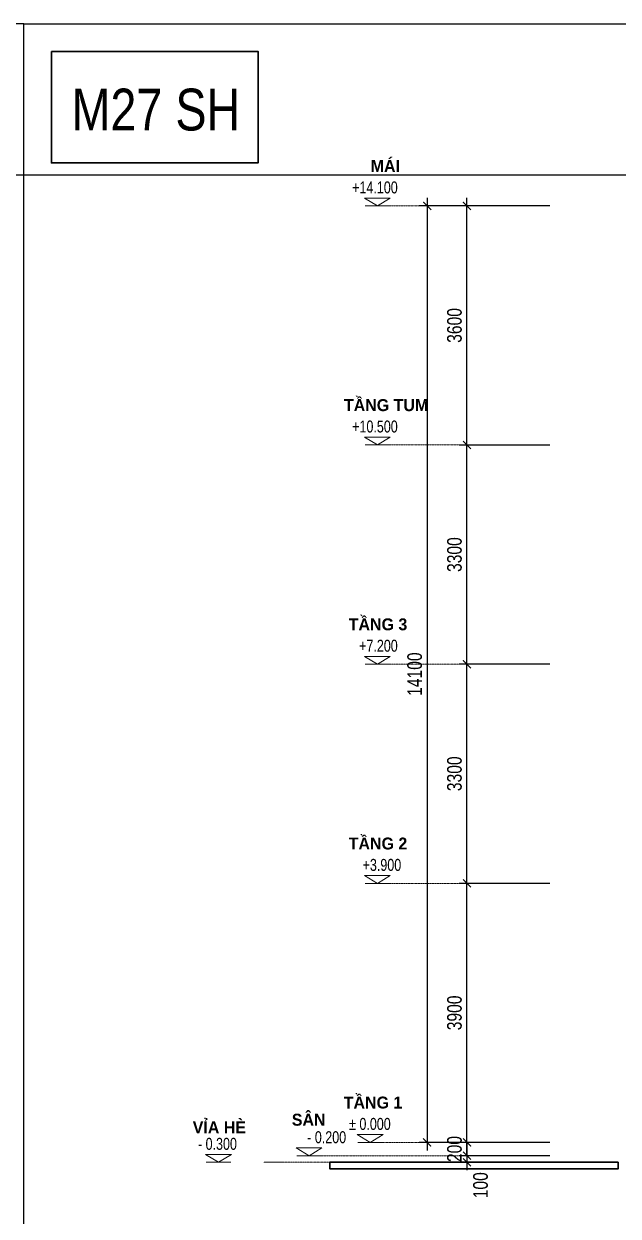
# Model space of a CAD drawing. Header units: millimetres. Extents: x -127141 to 682685, y -1234500 to 49778.
# Drawn here: x 498697 to 507655, y -190676 to -172725 of the extents above; entities that cross this region are included whole.
import ezdxf
from ezdxf.enums import TextEntityAlignment as Align

# ---------------------------------------------------------------- set-up
doc = ezdxf.new("R2010")
doc.units = ezdxf.units.MM
doc.header["$MEASUREMENT"] = 0
doc.linetypes.add('CENTER', pattern=[3, 1.5, -0.5, 0.5, -0.5])
doc.linetypes.add('DASHDOT2', pattern=[0.5, 0.25, -0.125, 0, -0.125])
for name, color, linetype, lineweight in [('-CENTER', 143, 'CENTER', 13), ('-CONCRETE', 1, 'Continuous', 35), ('-DIM', 9, 'Continuous', 13), ('-KH', 143, 'Continuous', 13), ('-LINE1', 7, 'Continuous', 18), ('-TEXT', 7, 'Continuous', 15), ('-WALL', 4, 'Continuous', 35), ('A-NET THAY', 125, 'Continuous', 18)]:
    doc.layers.add(name, color=color, linetype=linetype, lineweight=lineweight)
doc.layers.add('LUOI GIONG', color=160, linetype='Continuous', plot=False)
doc.styles.add('1', font='arial.ttf')
doc.styles.add('AVANH', font='', dxfattribs={"width": 0.8})
doc.styles.add('SVN_AVO', font='')
doc.styles.get('AVANH').set_extended_font_data('.VnAvantH')
doc.styles.get('SVN_AVO').set_extended_font_data('SVN-Avo', bold=True)
doc.dimstyles.new('C_100A3', dxfattribs={"dimscale": 100, "dimtxt": 2.2, "dimasz": 1.2, "dimexe": 1.2, "dimexo": 0, "dimgap": 0.75, "dimtad": 1, "dimdec": 0, "dimzin": 0, "dimdsep": 46, "dimtxsty": 'AVANH', "dimblk": 'ARCHTICK', "dimcen": 0, "dimdle": 1.2, "dimclrd": 256, "dimclre": 256, "dimclrt": 7, "dimadec": 0, "dimazin": 0, "dimtfac": 0.0001, "dimtdec": 0, "dimtix": 1, "dimtmove": 2, "dimatfit": 3, "dimfxl": 1.8, "dimtolj": 1, "dimtzin": 0, "dimarcsym": 0})

# ---------------------------------------------------------------- blocks, each defined once
blk = doc.blocks.new('_ArchTick')
at = {"color": 0, "linetype": 'ByBlock', "const_width": 0.15}
blk.add_lwpolyline([(-0.5, -0.5), (0.5, 0.5)], dxfattribs=at)
blk = doc.blocks.new('*D1606')
at = {"layer": '-DIM', "lineweight": -2, "transparency": 16777216}
for p, q in [((506623, -182366), (505256, -182366)), ((505376, -185786), (505376, -182246)), ((506623, -185666), (505256, -185666))]:
    blk.add_line(p, q, dxfattribs=at)
at = {"layer": 'Defpoints', "color": 0, "transparency": 16777216}
for p in [(505376, -182366), (506623, -182366), (506623, -185666)]:
    blk.add_point(p, dxfattribs=at)
at = {"layer": '-DIM', "lineweight": -2, "transparency": 16777216, "xscale": 119.9999999999999, "yscale": 119.9999999999999, "zscale": 119.9999999999999}
for p, rotation in [((505376, -182366), 90), ((505376, -185666), 270)]:
    blk.add_blockref('_ArchTick', p, dxfattribs=dict(at, rotation=rotation))
at = {"layer": '-DIM', "color": 7, "transparency": 16777216, "insert": (505188, -184016), "char_height": 220, "attachment_point": 5, "rotation": 90, "style": 'AVANH'}
blk.add_mtext('\\A1;3300', dxfattribs=at)
blk = doc.blocks.new('*D1607')
at = {"layer": '-DIM', "lineweight": -2, "transparency": 16777216}
for p, q in [((505376, -189686), (505376, -185546)), ((506623, -185666), (505256, -185666)), ((506623, -189566), (505256, -189566))]:
    blk.add_line(p, q, dxfattribs=at)
at = {"layer": 'Defpoints', "color": 0, "transparency": 16777216}
for p in [(505376, -185666), (506623, -185666), (506623, -189566)]:
    blk.add_point(p, dxfattribs=at)
at = {"layer": '-DIM', "lineweight": -2, "transparency": 16777216, "xscale": 119.9999999999999, "yscale": 119.9999999999999, "zscale": 119.9999999999999}
for p, rotation in [((505376, -185666), 90), ((505376, -189566), 270)]:
    blk.add_blockref('_ArchTick', p, dxfattribs=dict(at, rotation=rotation))
at = {"layer": '-DIM', "color": 7, "transparency": 16777216, "insert": (505188, -187616), "char_height": 220, "attachment_point": 5, "rotation": 90, "style": 'AVANH'}
blk.add_mtext('\\A1;3900', dxfattribs=at)
blk = doc.blocks.new('*D1608')
at = {"layer": '-DIM', "lineweight": -2, "transparency": 16777216}
for p, q in [((505376, -182486), (505376, -178946)), ((506623, -179066), (505256, -179066)), ((506623, -182366), (505256, -182366))]:
    blk.add_line(p, q, dxfattribs=at)
at = {"layer": 'Defpoints', "color": 0, "transparency": 16777216}
for p in [(505376, -179066), (506623, -179066), (506623, -182366)]:
    blk.add_point(p, dxfattribs=at)
at = {"layer": '-DIM', "lineweight": -2, "transparency": 16777216, "xscale": 119.9999999999999, "yscale": 119.9999999999999, "zscale": 119.9999999999999}
for p, rotation in [((505376, -179066), 90), ((505376, -182366), 270)]:
    blk.add_blockref('_ArchTick', p, dxfattribs=dict(at, rotation=rotation))
at = {"layer": '-DIM', "color": 7, "transparency": 16777216, "insert": (505188, -180716), "char_height": 220, "attachment_point": 5, "rotation": 90, "style": 'AVANH'}
blk.add_mtext('\\A1;3300', dxfattribs=at)
blk = doc.blocks.new('*D1609')
at = {"layer": '-DIM', "lineweight": -2, "transparency": 16777216}
for p, q in [((505376, -179186), (505376, -175346)), ((506623, -175466), (505256, -175466)), ((506623, -179066), (505256, -179066))]:
    blk.add_line(p, q, dxfattribs=at)
at = {"layer": 'Defpoints', "color": 0, "transparency": 16777216}
for p in [(505376, -175466), (506623, -175466), (506623, -179066)]:
    blk.add_point(p, dxfattribs=at)
at = {"layer": '-DIM', "lineweight": -2, "transparency": 16777216, "xscale": 119.9999999999999, "yscale": 119.9999999999999, "zscale": 119.9999999999999}
for p, rotation in [((505376, -175466), 90), ((505376, -179066), 270)]:
    blk.add_blockref('_ArchTick', p, dxfattribs=dict(at, rotation=rotation))
at = {"layer": '-DIM', "color": 7, "transparency": 16777216, "insert": (505188, -177266), "char_height": 220, "attachment_point": 5, "rotation": 90, "style": 'AVANH'}
blk.add_mtext('\\A1;3600', dxfattribs=at)
blk = doc.blocks.new('*D1610')
at = {"layer": '-DIM', "lineweight": -2, "transparency": 16777216}
for p, q in [((506623, -189566), (505256, -189566)), ((505376, -189566), (505376, -189446)), ((505376, -189566), (505376, -189766)), ((506623, -189766), (505256, -189766)), ((505376, -189766), (505376, -189886))]:
    blk.add_line(p, q, dxfattribs=at)
at = {"layer": 'Defpoints', "color": 0, "transparency": 16777216}
for p in [(506623, -189566), (505376, -189766), (506623, -189766)]:
    blk.add_point(p, dxfattribs=at)
at = {"layer": '-DIM', "lineweight": -2, "transparency": 16777216, "xscale": 119.9999999999999, "yscale": 119.9999999999999, "zscale": 119.9999999999999}
for p, rotation in [((505376, -189566), 270), ((505376, -189766), 90)]:
    blk.add_blockref('_ArchTick', p, dxfattribs=dict(at, rotation=rotation))
at = {"layer": '-DIM', "color": 7, "transparency": 16777216, "insert": (505188, -189666), "char_height": 220, "attachment_point": 5, "rotation": 90, "style": 'AVANH'}
blk.add_mtext('\\A1;200', dxfattribs=at)
blk = doc.blocks.new('*D1611')
at = {"layer": '-DIM', "lineweight": -2, "transparency": 16777216}
for p, q in [((504776, -175346), (504776, -189686)), ((506623, -175466), (504656, -175466)), ((506623, -189566), (504656, -189566))]:
    blk.add_line(p, q, dxfattribs=at)
at = {"layer": 'Defpoints', "color": 0, "transparency": 16777216}
for p in [(506623, -175466), (504776, -189566), (506623, -189566)]:
    blk.add_point(p, dxfattribs=at)
at = {"layer": '-DIM', "lineweight": -2, "transparency": 16777216, "xscale": 119.9999999999999, "yscale": 119.9999999999999, "zscale": 119.9999999999999}
for p, rotation in [((504776, -175466), 90), ((504776, -189566), 270)]:
    blk.add_blockref('_ArchTick', p, dxfattribs=dict(at, rotation=rotation))
at = {"layer": '-DIM', "color": 7, "transparency": 16777216, "insert": (504588, -182516), "char_height": 220, "attachment_point": 5, "rotation": 90, "style": 'AVANH'}
blk.add_mtext('\\A1;14100', dxfattribs=at)
blk = doc.blocks.new('*D1612')
at = {"layer": '-DIM', "lineweight": -2, "transparency": 16777216}
for p, q in [((505376, -189766), (505376, -189646)), ((506623, -189766), (505256, -189766)), ((506623, -189866), (505256, -189866)), ((505376, -189766), (505376, -189866)), ((505376, -189866), (505376, -189986))]:
    blk.add_line(p, q, dxfattribs=at)
at = {"layer": 'Defpoints', "color": 0, "transparency": 16777216}
for p in [(505376, -189866), (506623, -189766), (506623, -189866)]:
    blk.add_point(p, dxfattribs=at)
at = {"layer": '-DIM', "lineweight": -2, "transparency": 16777216, "xscale": 119.9999999999999, "yscale": 119.9999999999999, "zscale": 119.9999999999999}
for p, rotation in [((505376, -189766), 270), ((505376, -189866), 90)]:
    blk.add_blockref('_ArchTick', p, dxfattribs=dict(at, rotation=rotation))
at = {"layer": '-DIM', "color": 7, "transparency": 16777216, "insert": (505581, -190211), "char_height": 220, "attachment_point": 5, "rotation": 90, "style": 'AVANH'}
blk.add_mtext('\\A1;100', dxfattribs=at)
blk = doc.blocks.new('BB')
at = {"layer": 'A-NET THAY', "color": 2, "true_color": 0xf1eb1f}
blk.add_lwpolyline([(0, 33264), (47040, 33264), (47040, 0), (0, 0)], close=True, dxfattribs=at)
blk = doc.blocks.new('kt1a')
at = {"layer": 'Defpoints', "color": 2}
blk.add_lwpolyline([(0, -22275), (31500, -22275), (31500, 0), (0, 0)], close=True, dxfattribs=at)

msp = doc.modelspace()

# ---------------------------------------------------------------- linework, layer by layer
at = {"layer": '-CENTER', "linetype": 'DASHDOT2', "ltscale": 6}
for p, q in [((506622.8, -175465.7), (503841.5, -175465.6)), ((506622.8, -179065.7), (503841.5, -179065.6)), ((506622.8, -182365.8), (504025.5, -182365.8)), ((506622.8, -185665.8), (504025.5, -185665.8)), ((506622.8, -189565.8), (503916.5, -189565.8)), ((506622.8, -189865.8), (502309.2, -189865.8)), ((506622.8, -189765.8), (502811.4, -189765.8))]:
    msp.add_line(p, q, dxfattribs=at)
at = {"layer": '-CONCRETE'}
msp.add_lwpolyline([(507654.1, -189865.8), (503311, -189865.8), (503311, -189965.8), (507654.1, -189965.8)], close=True, dxfattribs=at)
at = {"layer": '-KH'}
for p, q in [((504209.6, -175465.6), (503841.5, -175465.6)), ((504209.6, -179065.6), (503841.5, -179065.6)), ((504209.6, -182365.8), (503841.5, -182365.8)), ((504209.6, -185665.8), (503841.5, -185665.8)), ((504100.5, -189565.8), (503732.4, -189565.8)), ((501815.8, -189865.8), (501447.7, -189865.8)), ((502612.7, -189865.8), (502375.6, -189865.8)), ((503179.5, -189765.8), (502811.4, -189765.8))]:
    msp.add_line(p, q, dxfattribs=at)
for points in [[(503830.4, -175347.8), (504220.8, -175347.8), (504025.6, -175465.6)], [(503830.3, -178947.8), (504220.7, -178947.8), (504025.5, -179065.6)], [(503830.3, -182248), (504220.7, -182248), (504025.5, -182365.8)], [(503830.3, -185548), (504220.7, -185548), (504025.5, -185665.8)], [(503721.3, -189448), (504111.7, -189448), (503916.5, -189565.8)], [(502800.2, -189648), (503190.7, -189648), (502995.5, -189765.8)], [(501436.5, -189748), (501827, -189748), (501631.7, -189865.8)]]:
    msp.add_lwpolyline(points, close=True, dxfattribs=at)
for points in [[(504025.6, -175465.6), (504025.6, -175347.8), (503830.4, -175347.8), (504025.6, -175465.6)], [(504025.5, -179065.6), (504025.5, -178947.8), (503830.3, -178947.8), (504025.5, -179065.6)], [(504025.5, -182365.8), (504025.5, -182248), (503830.3, -182248), (504025.5, -182365.8)], [(504025.5, -185665.8), (504025.5, -185548), (503830.3, -185548), (504025.5, -185665.8)], [(503916.5, -189565.8), (503916.5, -189448), (503721.3, -189448), (503916.5, -189565.8)], [(502995.5, -189765.8), (502995.5, -189648), (502800.2, -189648), (502995.5, -189765.8)], [(501631.7, -189865.8), (501631.7, -189748), (501436.5, -189748), (501631.7, -189865.8)]]:
    msp.add_solid(points, dxfattribs=at)
at = {"layer": '-WALL'}
msp.add_lwpolyline([(499113.1, -173140.7), (502227.5, -173140.7), (502227.5, -174818.7), (499113.1, -174818.7)], close=True, dxfattribs=at)
at = {"layer": 'Defpoints'}
msp.add_lwpolyline([(530197.5, -195000), (498697.5, -195000), (498697.5, -172725), (530197.5, -172725)], close=True, dxfattribs=at)
at = {"layer": 'LUOI GIONG'}
msp.add_lwpolyline([(485697.5, -175000), (535697.5, -175000), (535697.5, -200000), (485697.5, -200000)], close=True, dxfattribs=at)

# ---------------------------------------------------------------- block references
at = {"layer": '-LINE1'}
msp.add_blockref('kt1a', (467197.5, -172725), dxfattribs=at)
at = {"layer": 'A-NET THAY', "color": 2, "true_color": 0xf1eb1f, "xscale": 0.669642857071377, "yscale": 0.669642857071377, "zscale": 0.669642857071377}
msp.add_blockref('BB', (498697.5, -195000), dxfattribs=at)

# ---------------------------------------------------------------- texts
at = {"layer": '-TEXT', "color": 4, "style": '1', "width": 0.8}
msp.add_text('M27 SH', height=630, dxfattribs=at).set_placement((500687.8, -174519.6), align=Align.BOTTOM_CENTER)
at = {"layer": '-TEXT', "style": 'SVN_AVO'}
for s, p in [('MÁI', (504145.6, -174955.8)), ('TẦNG TUM', (504156.9, -178555.8)), ('TẦNG 3', (504035.2, -181856)), ('TẦNG 2', (504034.7, -185156)), ('TẦNG 1', (503960, -189056)), ('VỈA HÈ ', (501677.7, -189430)), ('SÂN', (502990.4, -189314.4))]:
    msp.add_text(s, height=180, dxfattribs=at).set_placement(p, align=Align.CENTER)
at = {"layer": '-TEXT', "style": '1', "width": 0.75}
for s, p in [('+14.100', (503645.7, -175277.6)), ('+10.500', (503645.7, -178877.6)), ('+7.200', (503750.6, -182177.8)), (' +3.900', (503750.6, -185477.8)), ('%%P 0.000', (503599.1, -189377.8)), ('- 0.300', (501321.7, -189677.6)), ('- 0.200', (502967.9, -189577.8))]:
    msp.add_text(s, height=180, dxfattribs=at).set_placement(p)

# ---------------------------------------------------------------- dimensions: what is measured, and where the dimension line sits
at = {"layer": '-DIM'}
for base, p1, p2, picture, middle in [((504776.4, -189565.8), (506622.8, -175465.7), (506622.8, -189565.8), '*D1611', (504587.6, -182515.7)), ((505376.4, -175465.7), (506622.8, -179065.6), (506622.8, -175465.7), '*D1609', (505187.6, -177265.7)), ((505376.4, -179065.6), (506622.8, -182365.8), (506622.8, -179065.6), '*D1608', (505187.6, -180715.7)), ((505376.4, -182365.8), (506622.8, -185665.8), (506622.8, -182365.8), '*D1606', (505187.6, -184015.8)), ((505376.4, -185665.8), (506622.8, -189565.8), (506622.8, -185665.8), '*D1607', (505187.6, -187615.8)), ((505376.4, -189765.8), (506622.8, -189565.8), (506622.8, -189765.8), '*D1610', (505187.6, -189665.8))]:
    dim = msp.add_linear_dim(base=base, p1=p1, p2=p2, angle=90, dimstyle='C_100A3', dxfattribs=at)
    dim.commit()
    dim.dimension.update_dxf_attribs({"geometry": picture, "text_midpoint": middle})
dim = msp.add_linear_dim(base=(505376.4, -189865.8), p1=(506622.8, -189765.8), p2=(506622.8, -189865.8), angle=90, dimstyle='C_100A3', dxfattribs=at)
dim.commit()
dim.dimension.update_dxf_attribs({"geometry": '*D1612', "text_midpoint": (505580.7, -190211.4), "dimtype": 160})

doc.saveas('drawing.dxf')
